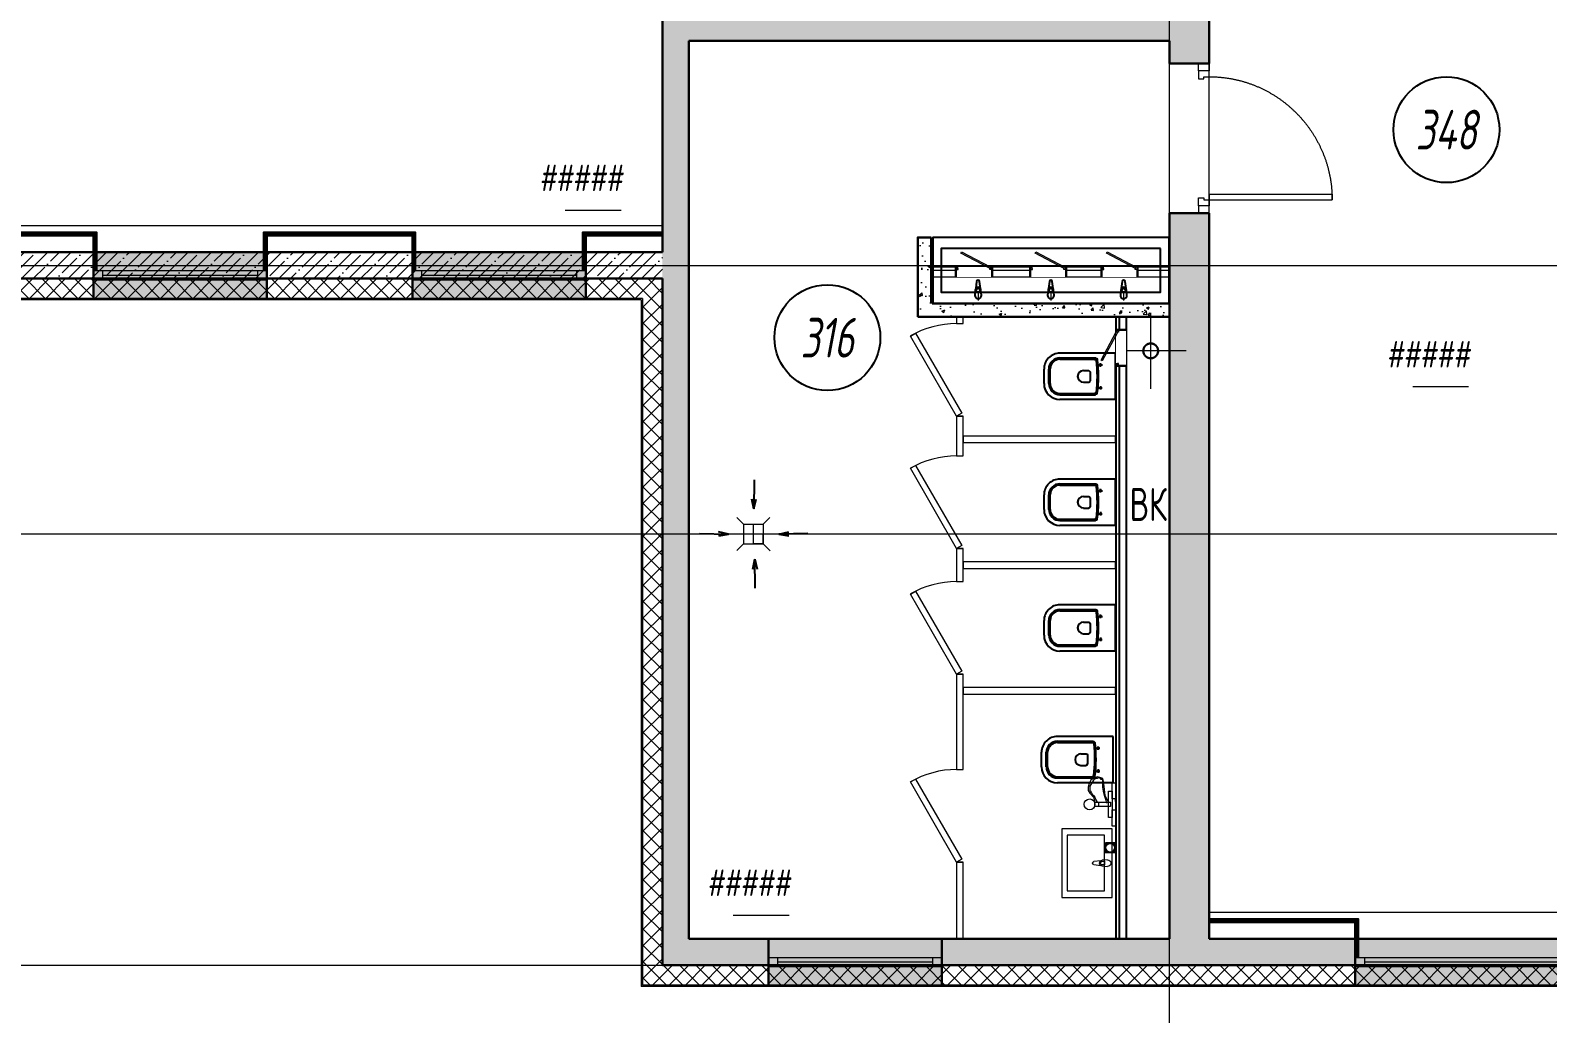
# Model space of a CAD drawing. Extents: x -96705 to 1864084, y -482104 to 235.
# Drawn here: x 832590 to 844055, y -149862 to -142430 of the extents above; entities that cross this region are included whole.
import ezdxf
from ezdxf import colors
from ezdxf.entities.mleader import LeaderData, LeaderLine
from ezdxf.enums import TextEntityAlignment as Align
from ezdxf.math import Vec2, Vec3

# ---------------------------------------------------------------- set-up
doc = ezdxf.new("R2010")
doc.units = 0
doc.header["$LTSCALE"] = 100
for name, pattern in [('ACAD_ISO03W100', [30, 12, -18]), ('ADSK_Штриховая_ш2 п1', [3, 2, -1]), ('CENTER', [2, 1.25, -0.25, 0.25, -0.25])]:
    doc.linetypes.add(name, pattern=pattern)
for name, color, linetype, lineweight in [('АР_Двери', 5, 'Continuous', 18), ('АР_Маркер экспликации', 239, 'Continuous', 13), ('АР_Навесной фасад', 5, 'Continuous', 5), ('АР_Номер помещения', 1, 'Continuous', 25), ('АР_Окна БЛОК', 250, 'Continuous', 13), ('АР_Оси', 193, 'Continuous', 9), ('АР_Отметки', 250, 'Continuous', 15), ('АР_Перегородки газоблок', 165, 'Continuous', 30), ('АР_Перегородки газоблок_Штрих', 165, 'Continuous', 5), ('АР_Перегородки сантехнические', 216, 'Continuous', 9), ('АР_Подоконники', 163, 'Continuous', 9), ('АР_Помещения_площадь', 19, 'Continuous', 9), ('АР_Сущ Несущая стена', 202, 'Continuous', 30), ('АР_тонкая линия', 250, 'Continuous', 0), ('АР_Утеплитель', 250, 'Continuous', 9), ('АР_Штриховка монолит', 250, 'Continuous', 9), ('Подвал', 250, 'Continuous', 30), ('Сантехнические приборы', 7, 'Continuous', 9)]:
    doc.layers.add(name, color=color, linetype=linetype, lineweight=lineweight)
for name, color, linetype in [('АР_Отверстия', 251, 'Continuous'), ('ТХ_ВК_оборуд.ТХ', 250, 'Continuous'), ('ТХ_ВК_трапы', 5, 'Continuous'), ('ТХ_дозаторы', 7, 'Continuous'), ('ТХ_размеры', 240, 'Continuous'), ('ТХ_сантехника', 253, 'Continuous')]:
    doc.layers.add(name, color=color, linetype=linetype)
doc.styles.add('ICOCPEUR', font='isocpeur.ttf')
doc.styles.add('ISOCPEUR', font='isocpeui.ttf', dxfattribs={"height": 250})
doc.styles.get("Standard").update_dxf_attribs({"font": 'arial.ttf'})
pattern_1 = [(45, (731759.35, -210952.4), (-88.38835, 88.38835), []), (45, (731847.74, -210952.4), (-88.38835, 88.38835), [156.25, -31.25, 0, -31.25])]

# ---------------------------------------------------------------- blocks, each defined once
blk = doc.blocks.new('*U479')
at = {"color": 8}
blk.add_lwpolyline([(100, 80), (100, 1010), (140, 1010), (140, 80)], close=True, dxfattribs=at)
for points in [[(0, 0), (0, 80), (55, 80), (55, 0), (0, 0)], [(55, 80), (55, 0), (115, 0), (115, 40), (100, 40), (100, 80), (55, 80)], [(1075, 80), (1075, 0), (1015, 0), (1015, 40), (1030, 40), (1030, 80), (1075, 80)], [(1130, 0), (1130, 80), (1075, 80), (1075, 0), (1130, 0)]]:
    blk.add_lwpolyline(points, dxfattribs=at)
at = {"color": 8, "linetype": 'ACAD_ISO03W100', "ltscale": 3}
blk.add_arc((100, 80), 930, 0, 90, dxfattribs=at)
blk = doc.blocks.new('*U250')
at = {"layer": 'АР_Номер помещения', "color": 8}
blk.add_circle((-15765, -1122), 400, dxfattribs=at)
at = {"layer": 'АР_Помещения_площадь', "color": 8}
blk.add_line((-12216, -3294), (-12638, -3294), dxfattribs=at)
at = {"color": 8, "style": 'ISOCPEUR', "width": 0.7, "flags": 1}
blk.add_attdef('КАТЕГОРИЯ', (-499, -2092), '', height=250, dxfattribs=at)
at = {"layer": 'АР_Номер помещения', "color": 8, "style": 'ISOCPEUR', "width": 0.7}
blk.add_attdef('НОМЕР_ПОМЕЩЕНИЯ', text='', height=300, dxfattribs=at).set_placement((-15765, -1122), align=Align.MIDDLE_CENTER)
at = {"layer": 'АР_Помещения_площадь', "color": 8, "lineweight": 30, "width": 0.7, "flags": 104}
blk.add_attdef('ИМЯ_ПОМЕЩЕНИЯ', text='', height=100, dxfattribs=at).set_placement((158, 1217), align=Align.MIDDLE_CENTER)
at = {"layer": 'АР_Помещения_площадь', "color": 8, "style": 'ISOCPEUR', "width": 0.7}
blk.add_attdef('ПЛОЩАДЬ_ПОМЕЩЕНИЯ', text='', height=200, dxfattribs=at).set_placement((-12211, -3048), align=Align.MIDDLE_RIGHT)
blk = doc.blocks.new('*U289')
at = {"layer": 'АР_Номер помещения', "color": 8}
blk.add_circle((-16245, 4860), 400, dxfattribs=at)
at = {"layer": 'АР_Помещения_площадь', "color": 8}
blk.add_line((-16535, 493), (-16958, 493), dxfattribs=at)
at = {"color": 8, "style": 'ISOCPEUR', "width": 0.7, "flags": 1}
blk.add_attdef('КАТЕГОРИЯ', (-499, -2092), '', height=250, dxfattribs=at)
at = {"layer": 'АР_Номер помещения', "color": 8, "style": 'ISOCPEUR', "width": 0.7}
blk.add_attdef('НОМЕР_ПОМЕЩЕНИЯ', text='', height=300, dxfattribs=at).set_placement((-16245, 4860), align=Align.MIDDLE_CENTER)
at = {"layer": 'АР_Помещения_площадь', "color": 8, "lineweight": 30, "width": 0.7, "flags": 104}
blk.add_attdef('ИМЯ_ПОМЕЩЕНИЯ', text='', height=100, dxfattribs=at).set_placement((158, 1217), align=Align.MIDDLE_CENTER)
at = {"layer": 'АР_Помещения_площадь', "color": 8, "style": 'ISOCPEUR', "width": 0.7}
blk.add_attdef('ПЛОЩАДЬ_ПОМЕЩЕНИЯ', text='', height=200, dxfattribs=at).set_placement((-16531, 740), align=Align.MIDDLE_RIGHT)
blk = doc.blocks.new('*U336')
at = {"layer": 'АР_Номер помещения', "color": 8}
blk.add_circle((-15188, 6380), 400, dxfattribs=at)
at = {"layer": 'АР_Помещения_площадь', "color": 8}
blk.add_line((-15021, 4436), (-15443, 4436), dxfattribs=at)
at = {"color": 8, "style": 'ISOCPEUR', "width": 0.7, "flags": 1}
blk.add_attdef('КАТЕГОРИЯ', (-499, -2092), '', height=250, dxfattribs=at)
at = {"layer": 'АР_Номер помещения', "color": 8, "style": 'ISOCPEUR', "width": 0.7}
blk.add_attdef('НОМЕР_ПОМЕЩЕНИЯ', text='', height=300, dxfattribs=at).set_placement((-15188, 6380), align=Align.MIDDLE_CENTER)
at = {"layer": 'АР_Помещения_площадь', "color": 8, "style": 'ISOCPEUR', "width": 0.7}
blk.add_attdef('ПЛОЩАДЬ_ПОМЕЩЕНИЯ', text='', height=200, dxfattribs=at).set_placement((-15016, 4682), align=Align.MIDDLE_RIGHT)
at = {"layer": 'АР_Помещения_площадь', "color": 8, "lineweight": 30, "width": 0.7, "flags": 104}
blk.add_attdef('ИМЯ_ПОМЕЩЕНИЯ', text='', height=100, dxfattribs=at).set_placement((158, 1217), align=Align.MIDDLE_CENTER)
blk = doc.blocks.new('*U72')
at = {"color": 8}
for p, q in [((0, 0), (0, -50)), ((700, 0), (700, -50))]:
    blk.add_line(p, q, dxfattribs=at)
blk.add_lwpolyline([(0, 0), (606, 350), (628, 312), (22, -38)], close=True, dxfattribs=at)
blk.add_arc((0, 0), 700, 0, 30, dxfattribs=at)
blk = doc.blocks.new('Из_буфера31843')
at = {"color": 8}
for p, q in [((366, 166), (359, 113)), ((395, 113), (388, 166)), ((916, 166), (909, 113)), ((945, 113), (938, 166)), ((1466, 166), (1459, 113)), ((1495, 113), (1488, 166)), ((356, 104), (352, 62)), ((363, 87), (363, 101)), ((390, 87), (363, 87)), ((390, 101), (390, 87)), ((402, 62), (398, 104)), ((906, 104), (902, 62)), ((913, 87), (913, 101)), ((940, 87), (913, 87)), ((940, 101), (940, 87)), ((952, 62), (948, 104)), ((1456, 104), (1452, 62)), ((1463, 87), (1463, 101)), ((1490, 87), (1463, 87)), ((1490, 101), (1490, 87)), ((1502, 62), (1498, 104))]:
    blk.add_line(p, q, dxfattribs=at)
at = {"color": 8, "lineweight": 13, "ltscale": 500}
for p, q in [((377, 85), (377, 23)), ((927, 85), (927, 23)), ((1477, 85), (1477, 23))]:
    blk.add_line(p, q, dxfattribs=at)
at = {"color": 8}
for points in [[(1820, 500), (34, 500), (34, 0), (1820, 0)], [(1755, 415), (99, 415), (99, 85), (1755, 85)]]:
    blk.add_lwpolyline(points, close=True, dxfattribs=at)
for centre, major_axis, start_param, end_param in [((377, 102), (-14.9, 14.9), 4.498953, 6.496621), ((377, 101), (-9.62, 9.62), 3.926991, 7.068583), ((377, 165), (-7.91, 7.91), 4.051589, 6.943986), ((927, 102), (-14.9, 14.9), 4.498953, 6.496621), ((927, 101), (-9.62, 9.62), 3.926991, 7.068583), ((927, 165), (-7.91, 7.91), 4.051589, 6.943986), ((1477, 102), (-14.9, 14.9), 4.498953, 6.496621), ((1477, 101), (-9.62, 9.62), 3.926991, 7.068583), ((1477, 165), (-7.91, 7.91), 4.051589, 6.943986), ((377, 62), (-17.7, -17.7), -0.785398, 2.356194), ((377, 102), (-14.9, -14.9), -1.35736, -0.875625), ((377, 102), (-14.9, 14.9), 4.017217, 4.498953), ((927, 62), (-17.7, -17.7), -0.785398, 2.356194), ((927, 102), (-14.9, -14.9), -1.35736, -0.875625), ((927, 102), (-14.9, 14.9), 4.017217, 4.498953), ((1477, 62), (-17.7, -17.7), -0.785398, 2.356194), ((1477, 102), (-14.9, -14.9), -1.35736, -0.875625), ((1477, 102), (-14.9, 14.9), 4.017217, 4.498953)]:
    blk.add_ellipse(centre, major_axis=major_axis, ratio=1, start_param=start_param, end_param=end_param, dxfattribs=at)
blk = doc.blocks.new('унитаз поликлиники')
at = {"color": 8}
for p, q in [((0, 175), (0, -175)), ((0, 175), (420, 175)), ((420, 139), (150, 139)), ((420, 129), (157, 129)), ((126, 87), (100, 87)), ((112, 73), (112, 100)), ((192, -34), (192, 34)), ((242, 44), (202, 44)), ((494, 57), (494, -57)), ((504, 55), (504, -55)), ((540, 55), (540, -55)), ((126, -87), (99, -86)), ((112, -73), (112, -100)), ((242, -44), (202, -44)), ((0, -175), (420, -175)), ((420, -139), (148, -139)), ((420, -129), (155, -129))]:
    blk.add_line(p, q, dxfattribs=at)
for centre, radius, start, end in [((420, 55), 120, 0, 90), ((420, 55), 83.5, 359.8619, 90.3335), ((420, 55), 74, 0, 90), ((242, 0), 43.7, 270, 90), ((420, -55), 120, 270, 0), ((420, -55), 84, 270, 0), ((420, -55), 74, 270, 358.4018)]:
    blk.add_arc(centre, radius, start, end, dxfattribs=at)
at = {"color": 8, "extrusion": (0, 0, -1)}
for centre, major_axis, ratio, start_param, end_param in [((1158, 0), (-731, -726), 0.993775, 0.659849, 0.910919), ((984, 0), (-23, -941), 0.89728, 1.422258, 1.677847), ((150, 127), (-5.6, -10.5), 0.821373, 1.269211, 2.570669), ((154, 120), (-5.61, -7.72), 0.798093, 1.232924, 2.686723), ((112, 87), (3.55, 3.55), 1, 5.504025, 11.78721), ((202, -33), (4.12, -9.49), 0.964797, 0.42926, 1.943413), ((148, -127), (5.4, -10.4), 0.836443, 0.56114, 1.877577), ((155, -117), (5.3, -10.4), 0.842984, 0.549902, 1.8819)]:
    blk.add_ellipse(centre, major_axis=major_axis, ratio=ratio, start_param=start_param, end_param=end_param, dxfattribs=at)
at = {"color": 8}
for centre, major_axis, ratio, start_param, end_param in [((202, 33), (4.12, 9.49), 0.964797, 0.42926, 1.943413), ((112, -87), (3.54, -3.55), 1, 5.504025, 11.78721)]:
    blk.add_ellipse(centre, major_axis=major_axis, ratio=ratio, start_param=start_param, end_param=end_param, dxfattribs=at)
blk = doc.blocks.new('Из_буфера27431')
at = {"color": 8, "linetype": 'Continuous', "lineweight": 5}
for p, q in [((-139, 11), (-86, 18)), ((-139, 11), (-86, 18)), ((-76, 21), (-34, 25)), ((-76, 21), (-34, 25)), ((-59, 14), (-74, 14)), ((-59, 14), (-74, 14)), ((-59, -14), (-59, 14)), ((-59, -14), (-59, 14)), ((-86, -18), (-139, -11)), ((-86, -18), (-139, -11)), ((-34, -25), (-76, -21)), ((-34, -25), (-76, -21)), ((-74, -14), (-59, -14)), ((-74, -14), (-59, -14))]:
    blk.add_line(p, q, dxfattribs=at)
for points in [[(0, -260), (-380, -260), (-380, 260), (0, 260)], [(-59, -210), (-339, -210), (-339, 210), (-59, 210)], [(-59, -210), (-339, -210), (-339, 210), (-59, 210)]]:
    blk.add_lwpolyline(points, close=True, dxfattribs=at)
for centre, radius, start, end in [((-137, 0), 11.2, 97.1389, 262.8611), ((-137, 0), 11.2, 97.1389, 262.8611), ((-74, 0), 21.1, 122.771, 237.229), ((-74, 0), 21.1, 122.771, 237.229), ((-74, 0), 13.6, 90, 270), ((-74, 0), 13.6, 90, 270), ((-74, 0), 21.1, 95.1696, 122.771), ((-74, 0), 21.1, 95.1696, 122.771), ((-34, 0), 25, 270, 90), ((-34, 0), 25, 270, 90), ((-74, 0), 21.1, 237.229, 264.8304), ((-74, 0), 21.1, 237.229, 264.8304)]:
    blk.add_arc(centre, radius, start, end, dxfattribs=at)
blk = doc.blocks.new('111')
at = {"layer": 'Сантехнические приборы', "color": 8}
blk.add_line((293830, -128587), (293830, -128612), dxfattribs=at)
at = {"layer": 'Сантехнические приборы', "color": 8, "lineweight": 0}
for points in [[(293831, -128402), (293857, -128402), (293857, -128524), (293831, -128524)], [(293857, -128466), (293883, -128466), (293883, -128665), (293857, -128665)], [(293831, -128607), (293857, -128607), (293857, -128729), (293831, -128729)], [(293870, -128550), (293986, -128550), (293986, -128582), (293870, -128582)], [(293986, -128582), (293960, -128582), (293960, -128550), (293986, -128550)]]:
    blk.add_lwpolyline(points, close=True, dxfattribs=at)
for points in [[(293883, -128582), (293908, -128633), (293915, -128678), (293921, -128742), (293928, -128762), (293941, -128768), (293966, -128774), (293992, -128768), (294018, -128749), (294030, -128723), (294037, -128697), (294037, -128672), (294024, -128652), (293998, -128620), (293986, -128582)], [(293896, -128575), (293902, -128595), (293915, -128633), (293921, -128665), (293928, -128697), (293928, -128717), (293928, -128729), (293928, -128736), (293928, -128742), (293928, -128749), (293934, -128755), (293941, -128755), (293941, -128762), (293947, -128762), (293953, -128768), (293960, -128768), (293966, -128768), (293966, -128762), (293973, -128762), (293979, -128762), (293992, -128755), (293998, -128749), (294005, -128736), (294011, -128729), (294018, -128717), (294024, -128704), (294024, -128697), (294024, -128691), (294024, -128685), (294024, -128678), (294024, -128672), (294018, -128665), (294018, -128659), (294011, -128652), (294011, -128646), (293998, -128633), (293986, -128620), (293979, -128601), (293973, -128588), (293973, -128582)]]:
    blk.add_lwpolyline(points, dxfattribs=at)
for points in [[(293986, -128569), (293986, -128543), (294005, -128524), (294024, -128524)], [(294024, -128607), (294005, -128607), (293986, -128588), (293986, -128569)], [(294024, -128524), (294050, -128524), (294069, -128543), (294069, -128569)], [(294069, -128569), (294069, -128588), (294050, -128607), (294024, -128607)]]:
    blk.add_open_spline(points, degree=3, dxfattribs=at)
blk = doc.blocks.new('A$C500e89c7')
at = {"color": 8, "ltscale": 100}
blk.add_circle((-37, 37), 35.3, dxfattribs=at)
at = {"layer": 'ТХ_дозаторы', "color": 8, "ltscale": 100}
blk.add_lwpolyline([(-73, 75), (0, 75), (0, 0), (-73, 0)], close=True, dxfattribs=at)
blk = doc.blocks.new('_DotSmall')
at = {"color": 0, "linetype": 'ByBlock', "const_width": 0.5}
blk.add_lwpolyline([(-0.0625, 0, 1), (0.0625, 0, 1)], format="xyb", close=True, dxfattribs=at)
blk = doc.blocks.new('Трап ТХ')
at = {"layer": 'ТХ_ВК_трапы', "color": 8, "lineweight": 0}
for p, q in [((305243, -196674), (305293, -196725)), ((305293, -196725), (305293, -196875)), ((305293, -196725), (305442, -196725)), ((305368, -196875), (305368, -196725)), ((305491, -196676), (305442, -196725)), ((305442, -196725), (305442, -196875)), ((305442, -196800), (305293, -196800)), ((305442, -196875), (305442, -196800)), ((305243, -196924), (305293, -196875)), ((305293, -196875), (305442, -196875)), ((305442, -196875), (305368, -196875)), ((305493, -196926), (305442, -196875))]:
    blk.add_line(p, q, dxfattribs=at)
blk = doc.blocks.new('A$C985b353d')
at = {"layer": 'ТХ_ВК_трапы', "color": 8, "ltscale": 100}
for p, q in [((6, 409), (2, 189)), ((2, 189), (-11, 264)), ((-11, 264), (2, 189)), ((2, 189), (20, 264)), ((-407, 3), (-188, -1)), ((-188, -1), (-263, 17)), ((192, -1), (267, 17)), ((412, 3), (192, -1)), ((-188, -1), (-262, -14)), ((-262, -14), (-188, -1)), ((192, -1), (267, -14)), ((267, -14), (192, -1)), ((10, -191), (-4, -265)), ((-4, -265), (10, -191)), ((14, -410), (10, -191)), ((10, -191), (27, -266))]:
    blk.add_line(p, q, dxfattribs=at)
blk = doc.blocks.new('A$C0e870455')
at = {"layer": 'АР_Оси', "color": 8, "linetype": 'CENTER', "ltscale": 1000}
for p, q in [((0, -288), (0, 288)), ((269, 0), (-269, 0))]:
    blk.add_line(p, q, dxfattribs=at)
at = {"layer": 'АР_Оси', "color": 8, "linetype": 'CENTER', "lineweight": 30, "ltscale": 1000}
blk.add_circle((0, 0), 56, dxfattribs=at)
blk = doc.blocks.new('*U409')
h = blk.add_hatch(color=8)
h.dxf.hatch_style = 1
h.paths.add_polyline_path([(-1310, -140), (0, -140), (0, 220), (-1310, 220)])
at = {"color": 8, "lineweight": 30}
for p, q in [((-1310, -140), (-1310, 220)), ((0, -140), (0, 220))]:
    blk.add_line(p, q, dxfattribs=at)
at = {"color": 8}
for p, q in [((0, 220), (-1310, 220)), ((-1310, 70), (0, 70)), ((-1310, 0), (0, 0)), ((-1240, 0), (-1240, 70)), ((-1240, 35), (-70, 35)), ((-70, 0), (-70, 70)), ((-1310, -140), (0, -140)), ((-1310, -140), (-1310, -140)), ((-1310, -140), (-1310, -140)), ((0, -140), (0, -140)), ((0, -140), (0, -140))]:
    blk.add_line(p, q, dxfattribs=at)
blk = doc.blocks.new('*U408')
h = blk.add_hatch(color=8)
h.dxf.hatch_style = 1
h.paths.add_polyline_path([(-1600, -140), (0, -140), (0, 220), (-1600, 220)])
at = {"color": 8, "lineweight": 30}
for p, q in [((-1600, -140), (-1600, 220)), ((0, -140), (0, 220))]:
    blk.add_line(p, q, dxfattribs=at)
at = {"color": 8}
for p, q in [((0, 220), (-1600, 220)), ((-1600, 70), (0, 70)), ((-1600, 0), (0, 0)), ((-1530, 0), (-1530, 70)), ((-1530, 35), (-70, 35)), ((-70, 0), (-70, 70)), ((-1600, -140), (0, -140)), ((-1600, -140), (-1600, -140)), ((-1600, -140), (-1600, -140)), ((0, -140), (0, -140)), ((0, -140), (0, -140))]:
    blk.add_line(p, q, dxfattribs=at)
blk = doc.blocks.new('*U585')
at = {"color": 8}
blk.add_wipeout([(-565, 60), (445, 60), (445, -218), (-565, -218)], dxfattribs=at)
for p, q in [((-530, 60), (-565, 60)), ((-550, 60), (-550, -10)), ((-550, -10), (-550, 60)), ((-510, 60), (-530, 60)), ((-510, 20), (-510, 60)), ((-500, 20), (-510, 20)), ((-500, -10), (-500, 20)), ((380, -10), (380, 20)), ((380, 20), (390, 20)), ((390, 20), (390, 60)), ((390, 60), (410, 60)), ((410, 60), (445, 60)), ((430, 60), (430, -10)), ((430, -10), (430, 60)), ((-565, -10), (-530, -10)), ((-530, -10), (-500, -10)), ((410, -10), (380, -10)), ((445, -10), (410, -10))]:
    blk.add_line(p, q, dxfattribs=at)
at = {"color": 8, "lineweight": 30}
for p, q in [((-565, 60), (-565, -218)), ((445, 60), (445, -218))]:
    blk.add_line(p, q, dxfattribs=at)
at = {"color": 8}
blk.add_lwpolyline([(389, 60), (370, 25), (-424, 448), (-406, 483)], close=True, dxfattribs=at)

msp = doc.modelspace()

# ---------------------------------------------------------------- hatches: boundary and pattern name
at = {"layer": 'АР_Перегородки газоблок_Штрих', "ltscale": 100}
h = msp.add_hatch(dxfattribs=at)
h.set_pattern_fill('AR-CONC', color=8, scale=30)
h.set_pattern_definition([(50, (731759.35, -210952.4), (215.17805, -18.82564), [22.5, -247.5]), (355, (731759.35, -210952.4), (-41.6254, 225.65764), [18, -198]), (100.45144, (731777.28, -210953.96), (173.55265, 206.832), [19.12206, -210.34263]), (46.1842, (731759.35, -210892.4), (320.1724, -49.6558), [33.75, -371.25]), (96.63564, (731786.03, -210896.53), (280.3986, 292.2356), [28.6831, -315.5141]), (351.18416, (731759.35, -210892.4), (280.3986, 292.2356), [27, -297]), (21, (731789.35, -210907.4), (179.07212, -120.78567), [22.5, -247.5]), (326, (731789.35, -210907.4), (72.9946, 217.545), [18, -198]), (71.45144, (731804.27, -210917.46), (252.0667, 96.75935), [19.12206, -210.34263]), (37.5, (731759.35, -210952.394), (3.647957, 99.868156), [0, -195.6, 0, -201, 0, -198.75]), (7.5, (731759.35, -210952.39), (78.92086, 118.32351), [0, -114.6, 0, -191.1, 0, -75.75]), (327.5, (731692.45, -210952.394), (160.14673, -6.76646), [0, -75, 0, -234, 0, -310.5]), (317.5, (731662.45, -210952.4), (174.95585, 30.0315), [0, -97.5, 0, -155.4, 0, -220.5])])
h.paths.add_polyline_path([(841196.8, -144495.5), (839395.8, -144495.5), (839395.8, -143995.5), (839295.8, -143995.5), (839295.8, -144595.5), (840889.6, -144595.5), (841196.8, -144595.5)])
at = {"layer": 'АР_Утеплитель', "ltscale": 100}
h = msp.add_hatch(dxfattribs=at)
h.set_pattern_fill('ANSI37', color=8, scale=700)
h.set_pattern_definition([(45, (-155264.82, -106593.18), (-61.871843, 61.871843), []), (135, (-155264.82, -106593.18), (-61.871843, -61.871843), [])])
h.paths.add_polyline_path([(804661.6, -108576.7), (807791.6, -108576.7), (807791.6, -111506.7), (810911.8, -111506.7), (810911.8, -119526.7), (807111.6, -119526.7), (807111.6, -119656.7), (801721.6, -119656.7), (801721.6, -128266.7), (806696.8, -128266.7), (806696.8, -124301.7), (841496.8, -124301.7), (841496.8, -128266.7), (851996.8, -128266.7), (851996.8, -146136.7), (858346.8, -146136.7), (858346.8, -155846.7), (845246.8, -155846.7), (845246.8, -149496.7), (837366.8, -149496.7), (837366.8, -144306.7), (828831.5, -144306.7), (828831.5, -144706.7), (828981.5, -144706.7), (828981.5, -144456.7), (837216.8, -144456.7), (837216.8, -149646.7), (845096.8, -149646.7), (845096.8, -155996.7), (858496.8, -155996.7), (858496.8, -145986.7), (852146.8, -145986.7), (852146.8, -128116.7), (841646.8, -128116.7), (841646.8, -124151.7), (806546.8, -124151.7), (806546.8, -128116.7), (801871.6, -128116.7), (801871.6, -119806.7), (807261.6, -119806.7), (807261.6, -119676.7), (811061.8, -119676.7), (811061.8, -111356.7), (807941.6, -111356.7), (807941.6, -108426.7), (804811.6, -108426.7), (804811.6, -108007.9), (804666, -108007.9)])
at = {"layer": 'АР_Штриховка монолит', "ltscale": 100}
h = msp.add_hatch(dxfattribs=at)
h.set_pattern_fill('ANSI35', color=8, scale=500)
h.set_pattern_definition(pattern_1)
h.paths.add_polyline_path([(845246.9, -149296.7), (841496.9, -149296.7), (841496.8, -143811), (841196.8, -143811), (841196.9, -149296.7), (837566.9, -149296.7), (837566.9, -142510.5), (841196.9, -142510.5), (841196.9, -142681), (841496.9, -142681), (841496.9, -142350.5), (840776.7, -142350.5), (840776.7, -139956.7), (841496.9, -139956.7), (841496.8, -139044.2), (841196.8, -139044.2), (841196.9, -139756.7), (840241.7, -139756.7), (840241.7, -139956.7), (840616.7, -139956.7), (840616.7, -142350.5), (837566.9, -142350.5), (837566.9, -139956.7), (840241.7, -139956.7), (840241.7, -139756.7), (837566.8, -139756.7), (837566.8, -138969.2), (837366.8, -138969.2), (837366.8, -139756.7), (831570.2, -139756.7), (831570.2, -139956.7), (837366.9, -139956.7), (837366.9, -149496.7), (845246.9, -149496.7)])
h = msp.add_hatch(dxfattribs=at)
h.set_pattern_fill('ANSI35', color=8, scale=500)
h.set_pattern_definition(pattern_1)
h.paths.add_polyline_path([(837366.8, -144106.7), (826188.8, -144106.7), (826188.8, -144306.7), (828431.5, -144306.7), (828431.5, -144706.7), (828831.5, -144706.7), (828831.5, -144306.7), (837366.8, -144306.7)])

# ---------------------------------------------------------------- linework, layer by layer
at = {"color": 8}
for points in [[(833091.8, -144246.7), (833091.8, -143957.5), (831941.8, -143957.5), (831941.8, -144246.7)], [(833079.3, -144246.7), (833079.3, -143970), (831954.3, -143970), (831954.3, -144246.7)], [(833066.8, -144227.1), (833066.8, -143982.5), (831966.8, -143982.5), (831966.8, -144189.5)], [(835501.8, -144246.7), (835501.8, -143957.5), (834351.8, -143957.5), (834351.8, -144246.7)], [(835489.3, -144246.7), (835489.3, -143970), (834364.3, -143970), (834364.3, -144246.7)], [(835476.8, -144227.1), (835476.8, -143982.5), (834376.8, -143982.5), (834376.8, -144189.5)], [(837366.8, -143957.5), (836761.8, -143957.5), (836761.8, -144246.7)], [(837366.8, -143970), (836774.3, -143970), (836774.3, -144246.7)], [(837366.8, -143982.5), (836786.8, -143982.5), (836786.8, -144189.5)], [(842626.8, -149436.7), (842626.8, -149147.5), (841501.8, -149147.5)], [(842614.3, -149436.7), (842614.3, -149160), (841501.8, -149160)], [(842601.8, -149417.1), (842601.8, -149172.5), (841501.8, -149172.5), (841501.8, -149172.5)]]:
    msp.add_lwpolyline(points, dxfattribs=at)
at = {"layer": 'АР_Навесной фасад', "color": 8, "ltscale": 100}
for p, q in [((837216.8, -144456.7), (828981.5, -144456.7)), ((837206.8, -144466.7), (828991.5, -144466.7)), ((837206.8, -144466.7), (837206.8, -149656.7)), ((837216.8, -144456.7), (837216.8, -149646.7)), ((845086.8, -149656.7), (837206.8, -149656.7)), ((845096.8, -149646.7), (837216.8, -149646.7))]:
    msp.add_line(p, q, dxfattribs=at)
at = {"layer": 'АР_Оси', "color": 8, "linetype": 'CENTER', "ltscale": 1000}
for p, q in [((841196.8, -157558), (841196.8, -123250.5)), ((777268.1, -144206.7), (860865.2, -144206.7)), ((777268.1, -146236.7), (860865.2, -146236.7)), ((777268.1, -149496.7), (860865.2, -149496.7))]:
    msp.add_line(p, q, dxfattribs=at)
at = {"layer": 'АР_Перегородки газоблок', "color": 8, "ltscale": 100}
for points in [[(839295.8, -144595.5), (839295.8, -143995.5), (839395.8, -143995.5)], [(839395.8, -144495.5), (839395.8, -143995.5)], [(839405.8, -144495.5), (841196.8, -144495.5)], [(840789.6, -144595.5), (839295.8, -144595.5)], [(841196.8, -144595.5), (840789.6, -144595.5)]]:
    msp.add_lwpolyline(points, dxfattribs=at)
at = {"layer": 'АР_Перегородки газоблок', "color": 8, "lineweight": 25, "ltscale": 100}
for points in [[(840794.6, -149296.7), (840794.6, -144595.5)], [(840819.6, -149296.7), (840819.6, -144595.5)], [(840869.6, -144595.5), (840869.6, -149296.7)]]:
    msp.add_lwpolyline(points, dxfattribs=at)
at = {"layer": 'АР_Перегородки сантехнические', "color": 8, "lineweight": 0}
for points in [[(839589.6, -144646.7), (839639.6, -144646.7), (839639.6, -144596.7), (839589.6, -144596.7)], [(839589.6, -145646.7), (839639.6, -145646.7), (839639.6, -145346.7), (839589.6, -145346.7)], [(840789.6, -145546.7), (840789.6, -145496.7), (839639.6, -145496.7), (839639.6, -145546.7)], [(839589.6, -146596.7), (839639.6, -146596.7), (839639.6, -146346.7), (839589.6, -146346.7)], [(840789.6, -146496.7), (840789.6, -146446.7), (839639.6, -146446.7), (839639.6, -146496.7)], [(839589.6, -148017.2), (839639.6, -148017.2), (839639.6, -147296.7), (839589.6, -147296.7)], [(840789.6, -147446.7), (840789.6, -147396.7), (839639.6, -147396.7), (839639.6, -147446.7)], [(839589.6, -149296.7), (839639.6, -149296.7), (839639.6, -148717.2), (839589.6, -148717.2)]]:
    msp.add_lwpolyline(points, close=True, dxfattribs=at)
at = {"layer": 'АР_Подоконники', "color": 8, "ltscale": 100}
for p, q in [((829570.2, -143906.7), (837366.8, -143906.7)), ((845306.8, -149096.7), (841496.8, -149096.7))]:
    msp.add_line(p, q, dxfattribs=at)
at = {"layer": 'АР_Сущ Несущая стена', "color": 8, "ltscale": 100}
for p, q in [((837366.8, -144106.7), (837366.8, -139956.7)), ((837566.8, -149296.7), (837566.8, -142510.5)), ((841196.8, -142510.5), (841196.8, -142681)), ((841196.8, -143811), (841196.8, -149296.6)), ((841196.8, -143811), (841496.8, -143811)), ((841496.8, -143811), (841496.8, -149296.7)), ((826188.8, -144106.7), (837366.8, -144106.7)), ((828831.5, -144306.7), (837366.8, -144306.7)), ((837366.8, -149496.7), (837366.8, -144306.7)), ((841196.8, -149296.7), (837566.8, -149296.7)), ((845306.8, -149296.7), (841496.8, -149296.7)), ((845246.8, -149496.7), (837366.8, -149496.7))]:
    msp.add_line(p, q, dxfattribs=at)
for points in [[(841496.8, -142350.5), (841496.8, -142681)], [(841196.8, -142510.5), (837566.8, -142510.5)], [(841496.8, -142681), (841196.8, -142681)]]:
    msp.add_lwpolyline(points, dxfattribs=at)
at = {"layer": 'АР_тонкая линия', "color": 8, "linetype": 'ADSK_Штриховая_ш2 п1', "ltscale": 50}
for p, q in [((841196.8, -143811), (841196.8, -142681)), ((841496.8, -143811), (841496.8, -142681))]:
    msp.add_line(p, q, dxfattribs=at)
for points in [[(839391.4, -144218.4), (841193.6, -144218.4)], [(839391.4, -144243.4), (841193.6, -144243.4)], [(839391.4, -144293.4), (841193.6, -144293.4)]]:
    msp.add_lwpolyline(points, dxfattribs=at)

# ---------------------------------------------------------------- block references
at = {"layer": 'АР_Двери', "color": 8, "xscale": -1, "rotation": 270}
msp.add_blockref('*U479', (841416.8, -143811), dxfattribs=at)
at = {"layer": 'АР_Двери', "color": 8, "lineweight": 30, "rotation": 90.00000000000001}
for p in [(839589.6, -145346.7), (839589.6, -146346.7), (839589.6, -147296.7), (839589.6, -148717.2)]:
    msp.add_blockref('*U72', p, dxfattribs=at)
at = {"layer": 'АР_Маркер экспликации', "color": 8}
ref = msp.add_blockref('*U250', (849270.5, -140498.6), dxfattribs=at)
ref.add_attrib('НОМЕР_ПОМЕЩЕНИЯ', '318', dxfattribs={"layer": 'АР_Номер помещения', "color": 8, "height": 300, "style": 'ISOCPEUR', "width": 0.7}).set_placement((833505.9, -141621), align=Align.MIDDLE_CENTER)
ref.add_attrib('ПЛОЩАДЬ_ПОМЕЩЕНИЯ', '#####', dxfattribs={"layer": 'АР_Помещения_площадь', "color": 8, "height": 200, "style": 'ISOCPEUR', "width": 0.7}).set_placement((837059.5, -143546.2), align=Align.MIDDLE_RIGHT)
ref = msp.add_blockref('*U336', (858478.5, -149561.5), dxfattribs=at)
ref.add_attrib('НОМЕР_ПОМЕЩЕНИЯ', '348', dxfattribs={"layer": 'АР_Номер помещения', "color": 8, "height": 300, "style": 'ISOCPEUR', "width": 0.7}).set_placement((843290.1, -143181.6), align=Align.MIDDLE_CENTER)
ref.add_attrib('ПЛОЩАДЬ_ПОМЕЩЕНИЯ', '#####', dxfattribs={"layer": 'АР_Помещения_площадь', "color": 8, "height": 200, "style": 'ISOCPEUR', "width": 0.7}).set_placement((843462.6, -144879.3), align=Align.MIDDLE_RIGHT)
ref = msp.add_blockref('*U289', (854857.8, -149613.1), dxfattribs=at)
ref.add_attrib('НОМЕР_ПОМЕЩЕНИЯ', '316', dxfattribs={"layer": 'АР_Номер помещения', "color": 8, "height": 300, "style": 'ISOCPEUR', "width": 0.7}).set_placement((838612.5, -144753.5), align=Align.MIDDLE_CENTER)
ref.add_attrib('ПЛОЩАДЬ_ПОМЕЩЕНИЯ', '#####', dxfattribs={"layer": 'АР_Помещения_площадь', "color": 8, "height": 200, "style": 'ISOCPEUR', "width": 0.7}).set_placement((838327.2, -148873.4), align=Align.MIDDLE_RIGHT)
at = {"layer": 'АР_Окна БЛОК', "color": 8, "xscale": -1, "rotation": 180}
for name, p in [('*U409', (834376.8, -144246.7)), ('*U409', (836786.8, -144246.7)), ('*U409', (839476.8, -149436.7)), ('*U408', (844201.8, -149436.7))]:
    msp.add_blockref(name, p, dxfattribs=at)
at = {"layer": 'АР_тонкая линия', "color": 8, "ltscale": 500}
msp.add_blockref('A$C985b353d', (838054.2, -146236.7), dxfattribs=at)
at = {"layer": 'Подвал', "color": 8, "lineweight": 13, "ltscale": 500}
msp.add_blockref('A$C0e870455', (841055.8, -144853), dxfattribs=at)
at = {"layer": 'ТХ_ВК_оборуд.ТХ', "color": 8}
msp.add_blockref('Трап ТХ', (532686.7, 50562.8), dxfattribs=at)
at = {"layer": 'ТХ_дозаторы', "color": 8, "ltscale": 100}
msp.add_blockref('A$C500e89c7', (840786.6, -148645.4), dxfattribs=at)
at = {"layer": 'ТХ_размеры', "color": 8, "rotation": 180}
msp.add_blockref('111', (1134620.9, -276846.7), dxfattribs=at)
at = {"layer": 'ТХ_сантехника', "color": 8}
msp.add_blockref('Из_буфера31843', (839374.4, -144495.5), dxfattribs=at)
at = {"layer": 'ТХ_сантехника', "color": 8, "rotation": 180}
for p in [(840789.6, -145045.5), (840789.6, -145996.7), (840789.6, -146946.7), (840771.1, -147942.1)]:
    msp.add_blockref('унитаз поликлиники', p, dxfattribs=at)
at = {"layer": 'ТХ_сантехника', "color": 8, "ltscale": 100, "xscale": -1, "rotation": 180}
msp.add_blockref('Из_буфера27431', (840764.5, -148724.3), dxfattribs=at)

# ---------------------------------------------------------------- texts
at = {"layer": 'АР_Отверстия', "color": 8, "ltscale": 100, "insert": (841037, -146013.7), "char_height": 250, "attachment_point": 5, "line_spacing_factor": 0.7, "style": 'ICOCPEUR'}
msp.add_mtext('\\A1;{\\W0.7;ВК}', dxfattribs=at)

# ---------------------------------------------------------------- leaders
at = {"layer": 'АР_Отметки', "color": 8}
ml = msp.add_multileader_mtext('Standard', dxfattribs=at)
ml.set_content('+12,650', color=8, style='ISOCPEUR')
ml.set_leader_properties(color=8, linetype='Continuous', lineweight=-1)
ml.set_arrow_properties(name='DOTSMALL')
ml.build(insert=Vec2(0, 0))
ml.multileader.update_dxf_attribs({"has_text_frame": 1, "text_left_attachment_type": 4, "text_right_attachment_type": 4, "dogleg_length": 100, "arrow_head_size": 180})
ctx = ml.context
ctx.base_point, ctx.char_height, ctx.arrow_head_size, ctx.landing_gap_size, ctx.plane_origin = Vec3(935468.6, -155312.2), 250, 180, 50, Vec3(960704.5, -166935.3)
ctx.left_attachment, ctx.right_attachment = 4, 4
notes = []
notes.append((ctx, [(0, (0, 0, 0), (0, 0), (1, 0), 1, [])]))
ctx.mtext.insert, ctx.mtext.width, ctx.mtext.line_spacing_style, ctx.mtext.flow_direction = Vec3(935518.6, -154978.8), 852.697, 2, 5
ml = msp.add_multileader_mtext('Standard', dxfattribs=at)
ml.set_content('+12,200', color=8, style='ISOCPEUR')
ml.set_leader_properties(color=8, linetype='Continuous', lineweight=-1)
ml.set_arrow_properties(name='DOTSMALL')
ml.build(insert=Vec2(0, 0))
ml.multileader.update_dxf_attribs({"has_text_frame": 1, "text_left_attachment_type": 4, "text_right_attachment_type": 4, "dogleg_length": 100, "arrow_head_size": 180})
ctx = ml.context
ctx.base_point, ctx.char_height, ctx.arrow_head_size, ctx.landing_gap_size, ctx.plane_origin = Vec3(935468.6, -154727.8), 250, 180, 50, Vec3(960704.5, -166351)
ctx.left_attachment, ctx.right_attachment = 4, 4
notes.append((ctx, [(0, (0, 0, 0), (0, 0), (1, 0), 1, [])]))
ctx.mtext.insert, ctx.mtext.width, ctx.mtext.line_spacing_style, ctx.mtext.flow_direction = Vec3(935518.6, -154394.5), 852.697, 2, 5
ml = msp.add_multileader_mtext('Standard', dxfattribs=at)
ml.set_content('+11,900', color=8, style='ISOCPEUR')
ml.set_leader_properties(color=8, linetype='Continuous', lineweight=-1)
ml.set_arrow_properties(name='DOTSMALL')
ml.build(insert=Vec2(0, 0))
ml.multileader.update_dxf_attribs({"has_text_frame": 1, "text_left_attachment_type": 4, "text_right_attachment_type": 4, "dogleg_length": 100, "arrow_head_size": 180})
ctx = ml.context
ctx.base_point, ctx.char_height, ctx.arrow_head_size, ctx.landing_gap_size, ctx.plane_origin = Vec3(986391, -153939.8), 250, 180, 50, Vec3(1011626.9, -166087.3)
ctx.left_attachment, ctx.right_attachment = 4, 4
notes.append((ctx, [(0, (0, 0, 0), (0, 0), (1, 0), 1, [])]))
ctx.mtext.insert, ctx.mtext.rotation, ctx.mtext.width, ctx.mtext.line_spacing_style, ctx.mtext.flow_direction = Vec3(986441, -153606.5), 6.2831853, 852.697, 2, 5
ml = msp.add_multileader_mtext('Standard', dxfattribs=at)
ml.set_content('+8,000', color=8, style='ISOCPEUR')
ml.set_leader_properties(color=8, linetype='Continuous', lineweight=-1)
ml.set_arrow_properties(name='DOTSMALL')
ml.build(insert=Vec2(0, 0))
ml.multileader.update_dxf_attribs({"has_text_frame": 1, "text_left_attachment_type": 4, "text_right_attachment_type": 4, "dogleg_length": 100, "arrow_head_size": 180})
ctx = ml.context
ctx.base_point, ctx.char_height, ctx.arrow_head_size, ctx.landing_gap_size, ctx.plane_origin = Vec3(849204.1, -152352.3), 250, 180, 50, Vec3(874090, -164676.9)
ctx.left_attachment, ctx.right_attachment = 4, 4
notes.append((ctx, [(0, (0, 0, 0), (0, 0), (1, 0), 1, [])]))
ctx.mtext.insert, ctx.mtext.rotation, ctx.mtext.width, ctx.mtext.line_spacing_style, ctx.mtext.flow_direction = Vec3(849254.1, -152019), 6.2831853, 852.697, 2, 5
for ctx, leaders in notes:
    for number, flags, end, landing, length, lines in leaders:
        leader = LeaderData()
        leader.index, (leader.has_last_leader_line, leader.has_dogleg_vector, leader.attachment_direction) = number, flags
        leader.last_leader_point, leader.dogleg_vector, leader.dogleg_length = Vec3(end), Vec3(landing), length
        for number, points, colour, breaks in lines:
            line = LeaderLine()
            line.index, line.vertices, line.color, line.breaks = number, Vec3.list(points), colors.encode_raw_color(colour), breaks
            leader.lines.append(line)
        ctx.leaders.append(leader)

# ---------------------------------------------------------------- next in the draw order: block references
at = {"layer": 'АР_Двери', "color": 8, "xscale": 0.2701273999331003, "yscale": 0.2701273999331003, "zscale": 0.2701273999331003}
for p, rotation in [((839736.9, -144234.6), 0.002280706094175931), ((840297.2, -144234.6), 0.002280706094175931), ((840836.5, -144234.6), 0.002280706094175931), ((840810.8, -144813.2), 90.00228070609417)]:
    msp.add_blockref('*U585', p, dxfattribs=dict(at, rotation=rotation))

doc.saveas('drawing.dxf')
